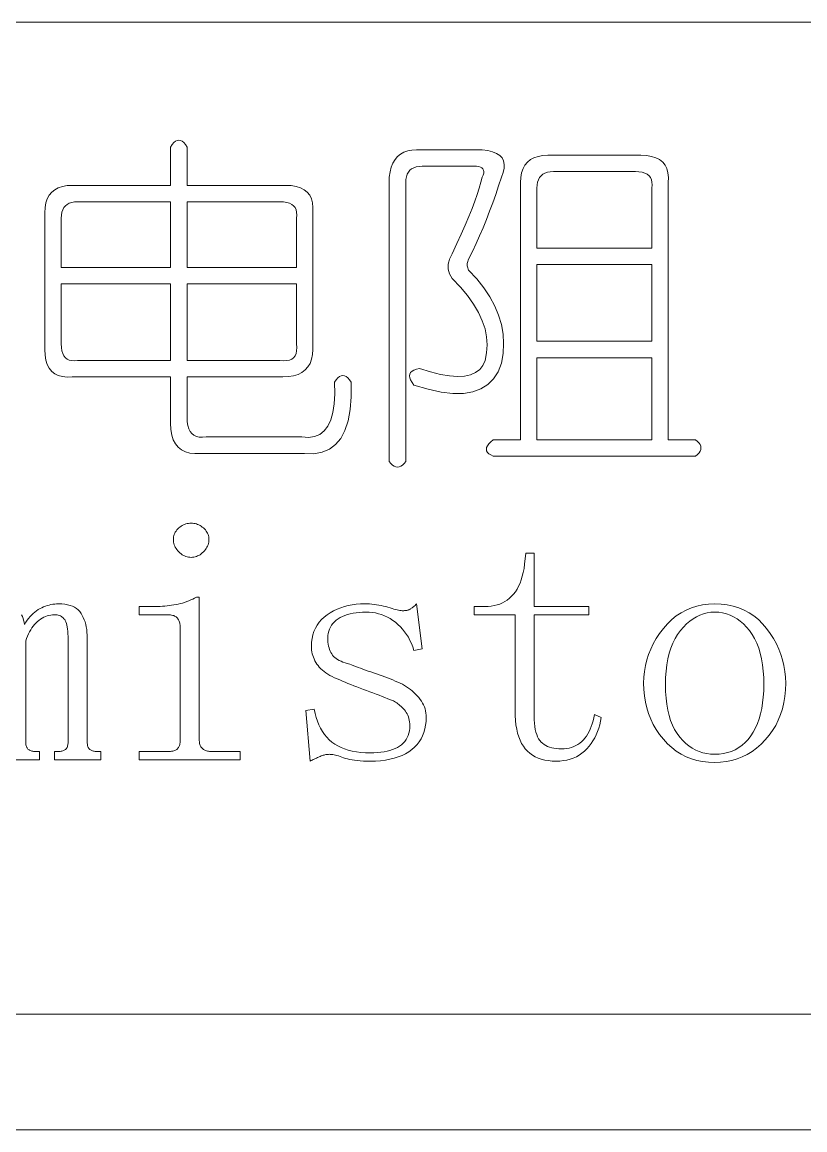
# Model space of a CAD drawing. Extents: x 1 to 297, y 1 to 210.
# Drawn here: x 257.53 to 261.79, y 28.88 to 34.9 of the extents above; entities that cross this region are included whole.
import ezdxf

# ---------------------------------------------------------------- set-up
doc = ezdxf.new("R2010")
doc.units = 0

msp = doc.modelspace()

# ---------------------------------------------------------------- linework, layer by layer
at = {"color": 7, "lineweight": 13}
for p, q in [((220.3005, 34.8983), (295.449, 34.8983)), ((220.3005, 29.5098), (295.449, 29.5098)), ((196.8717, 28.8821), (295.987, 28.8821))]:
    msp.add_line(p, q, dxfattribs=at)
for points in [[(258.4298, 34.22), (258.4298, 34.012), (258.9647, 34.012), (258.9956, 34.0106), (259.0229, 34.0061), (259.0467, 33.9987), (259.0669, 33.9883), (259.0836, 33.9749), (259.0966, 33.9586), (259.1061, 33.9392), (259.1121, 33.917), (259.1144, 33.8917), (259.1133, 33.8635), (259.1133, 33.1206), (259.1116, 33.0924), (259.1067, 33.0671), (259.0985, 33.0448), (259.0871, 33.0255), (259.0724, 33.0092), (259.0544, 32.9958), (259.0332, 32.9854), (259.0087, 32.978), (258.9809, 32.9735), (258.9498, 32.972), (258.4298, 32.972), (258.4298, 32.7492), (258.4309, 32.7268), (258.434, 32.707), (258.4392, 32.6899), (258.4465, 32.6755), (258.4558, 32.6638), (258.4673, 32.6547), (258.4808, 32.6483), (258.4964, 32.6446), (258.5141, 32.6436), (258.5338, 32.6452), (259.0538, 32.6452), (259.0904, 32.6428), (259.1228, 32.6476), (259.151, 32.6595), (259.175, 32.6785), (259.195, 32.7046), (259.2107, 32.7379), (259.2223, 32.7783), (259.2297, 32.8259), (259.233, 32.8805), (259.2321, 32.9423), (259.241, 32.9557), (259.2499, 32.9661), (259.2589, 32.9735), (259.2678, 32.978), (259.2767, 32.9795), (259.2856, 32.978), (259.2945, 32.9735), (259.3034, 32.9661), (259.3123, 32.9557), (259.3213, 32.9423), (259.3214, 32.8636), (259.3159, 32.7938), (259.3048, 32.7328), (259.288, 32.6808), (259.2655, 32.6378), (259.2375, 32.6036), (259.2037, 32.5783), (259.1644, 32.562), (259.1194, 32.5546), (259.0687, 32.556), (258.5041, 32.556), (258.4731, 32.555), (258.4453, 32.5578), (258.4208, 32.5645), (258.3995, 32.5751), (258.3815, 32.5895), (258.3668, 32.6077), (258.3554, 32.6299), (258.3472, 32.6559), (258.3423, 32.6857), (258.3407, 32.7195), (258.3407, 32.972), (257.8058, 32.972), (257.7776, 32.9709), (257.7523, 32.9732), (257.73, 32.9792), (257.7108, 32.9887), (257.6944, 33.0018), (257.681, 33.0184), (257.6706, 33.0386), (257.6632, 33.0624), (257.6588, 33.0897), (257.6573, 33.1206), (257.6573, 33.8635), (257.6588, 33.8917), (257.6632, 33.917), (257.6706, 33.9392), (257.681, 33.9586), (257.6944, 33.9749), (257.7108, 33.9883), (257.73, 33.9987), (257.7523, 34.0061), (257.7776, 34.0106), (257.8058, 34.012), (258.3407, 34.012), (258.3407, 34.22), (258.3496, 34.2334), (258.3585, 34.2438), (258.3674, 34.2512), (258.3763, 34.2557), (258.3853, 34.2572), (258.3942, 34.2557), (258.4031, 34.2512), (258.412, 34.2438), (258.4209, 34.2334)], [(259.6778, 34.2052), (260.0344, 34.2052), (260.0648, 34.201), (260.0909, 34.1945), (260.1124, 34.1856), (260.1295, 34.1743), (260.1421, 34.1606), (260.1503, 34.1446), (260.154, 34.1261), (260.1533, 34.1053), (260.1481, 34.0822), (260.1384, 34.0566), (260.1232, 34.0094), (260.1075, 33.9627), (260.0912, 33.9167), (260.0742, 33.8712), (260.0567, 33.8263), (260.0386, 33.7821), (260.0198, 33.7384), (260.0005, 33.6953), (259.9806, 33.6528), (259.9601, 33.6109), (259.9574, 33.605), (259.9554, 33.599), (259.9539, 33.5931), (259.953, 33.5871), (259.9527, 33.5812), (259.953, 33.5752), (259.9539, 33.5693), (259.9554, 33.5634), (259.9574, 33.5574), (259.9601, 33.5515), (260.0047, 33.5036), (260.0433, 33.4552), (260.076, 33.4062), (260.1028, 33.3565), (260.1235, 33.3063), (260.1384, 33.2555), (260.1473, 33.2041), (260.1503, 33.1521), (260.1473, 33.0995), (260.1384, 33.0463), (260.1203, 32.9997), (260.0956, 32.9608), (260.0644, 32.9296), (260.0267, 32.9061), (259.9824, 32.8903), (259.9316, 32.8823), (259.8742, 32.882), (259.8104, 32.8894), (259.7399, 32.9046), (259.663, 32.9275), (259.6526, 32.9417), (259.6451, 32.9548), (259.6407, 32.9667), (259.6392, 32.9774), (259.6407, 32.9869), (259.6451, 32.9952), (259.6526, 33.0024), (259.663, 33.0083), (259.6763, 33.0131), (259.6927, 33.0166), (259.7524, 32.9983), (259.8068, 32.9851), (259.8558, 32.9769), (259.8995, 32.9738), (259.9378, 32.9758), (259.9708, 32.9827), (259.9984, 32.9948), (260.0207, 33.0119), (260.0377, 33.034), (260.0493, 33.0612), (260.0582, 33.1031), (260.0611, 33.1456), (260.0582, 33.1887), (260.0493, 33.2323), (260.0344, 33.2766), (260.0136, 33.3215), (259.9868, 33.3669), (259.9542, 33.413), (259.9155, 33.4597), (259.871, 33.5069), (259.8629, 33.5189), (259.8567, 33.5313), (259.8523, 33.5439), (259.8496, 33.5568), (259.8487, 33.57), (259.8496, 33.5836), (259.8523, 33.5974), (259.8567, 33.6115), (259.8629, 33.6259), (259.871, 33.6406), (259.8967, 33.6956), (259.9203, 33.7476), (259.9418, 33.7966), (259.9613, 33.8427), (259.9787, 33.8858), (259.994, 33.9259), (260.0072, 33.963), (260.0183, 33.9972), (260.0274, 34.0284), (260.0344, 34.0566), (260.0393, 34.0679), (260.0421, 34.078), (260.0429, 34.0869), (260.0415, 34.0947), (260.0381, 34.1012), (260.0326, 34.1065), (260.025, 34.1107), (260.0154, 34.1137), (260.0036, 34.1155), (259.9898, 34.116), (259.7076, 34.116), (259.6906, 34.1152), (259.6754, 34.1125), (259.6621, 34.108), (259.6505, 34.1018), (259.6407, 34.0938), (259.6327, 34.084), (259.6264, 34.0724), (259.622, 34.059), (259.6193, 34.0438), (259.6184, 34.0269), (259.6184, 32.5115), (259.6095, 32.5008), (259.6006, 32.4925), (259.5916, 32.4865), (259.5827, 32.4829), (259.5738, 32.4818), (259.5649, 32.4829), (259.556, 32.4865), (259.5471, 32.4925), (259.5382, 32.5008), (259.5293, 32.5115), (259.5293, 34.0566), (259.5334, 34.0848), (259.5399, 34.1101), (259.5489, 34.1324), (259.5602, 34.1517), (259.5738, 34.168), (259.5899, 34.1814), (259.6083, 34.1918), (259.6291, 34.1992), (259.6523, 34.2037)], [(260.391, 34.1755), (260.8961, 34.1755), (260.927, 34.174), (260.9543, 34.1695), (260.9781, 34.1621), (260.9983, 34.1517), (261.015, 34.1383), (261.028, 34.122), (261.0376, 34.1027), (261.0435, 34.0804), (261.0459, 34.0551), (261.0447, 34.0269), (261.0447, 32.6303), (261.1933, 32.6303), (261.2039, 32.6214), (261.2123, 32.6125), (261.2182, 32.6036), (261.2218, 32.5947), (261.223, 32.5858), (261.2218, 32.5768), (261.2182, 32.5679), (261.2123, 32.559), (261.2039, 32.5501), (261.1933, 32.5412), (260.0938, 32.5412), (260.0804, 32.5474), (260.0701, 32.5543), (260.0626, 32.5617), (260.0582, 32.5697), (260.0567, 32.5783), (260.0582, 32.5875), (260.0626, 32.5973), (260.0701, 32.6077), (260.0804, 32.6187), (260.0938, 32.6303), (260.2424, 32.6303), (260.2424, 34.0269), (260.2439, 34.0551), (260.2484, 34.0804), (260.2558, 34.1027), (260.2662, 34.122), (260.2795, 34.1383), (260.2959, 34.1517), (260.3152, 34.1621), (260.3375, 34.1695), (260.3627, 34.174)], [(260.8664, 34.0863), (260.4207, 34.0863), (260.4037, 34.0854), (260.3886, 34.0828), (260.3752, 34.0783), (260.3636, 34.0721), (260.3538, 34.064), (260.3458, 34.0542), (260.3396, 34.0427), (260.3351, 34.0293), (260.3324, 34.0141), (260.3315, 33.9972), (260.3315, 33.6703), (260.9555, 33.6703), (260.9555, 33.9972), (260.9573, 34.0141), (260.9567, 34.0293), (260.9538, 34.0427), (260.9484, 34.0542), (260.9407, 34.064), (260.9306, 34.0721), (260.9181, 34.0783), (260.9033, 34.0828), (260.886, 34.0854)], [(258.3407, 33.9229), (257.8355, 33.9229), (257.8186, 33.922), (257.8034, 33.9193), (257.7901, 33.9149), (257.7785, 33.9086), (257.7687, 33.9006), (257.7607, 33.8908), (257.7544, 33.8792), (257.75, 33.8659), (257.7473, 33.8507), (257.7464, 33.8338), (257.7464, 33.5663), (258.3407, 33.5663)], [(258.935, 33.9229), (258.4298, 33.9229), (258.4298, 33.5663), (259.0241, 33.5663), (259.0241, 33.8338), (259.0259, 33.8507), (259.0253, 33.8659), (259.0223, 33.8792), (259.017, 33.8908), (259.0092, 33.9006), (258.9991, 33.9086), (258.9867, 33.9149), (258.9718, 33.9193), (258.9546, 33.922)], [(260.9555, 33.5812), (260.3315, 33.5812), (260.3315, 33.1652), (260.9555, 33.1652)], [(258.3407, 33.4772), (257.7464, 33.4772), (257.7464, 33.1503), (257.7473, 33.1307), (257.75, 33.1135), (257.7544, 33.0986), (257.7607, 33.0861), (257.7687, 33.076), (257.7785, 33.0683), (257.7901, 33.063), (257.8034, 33.06), (257.8186, 33.0594), (257.8355, 33.0612), (258.3407, 33.0612)], [(259.0241, 33.4772), (258.4298, 33.4772), (258.4298, 33.0612), (258.935, 33.0612), (258.9546, 33.0594), (258.9718, 33.06), (258.9867, 33.063), (258.9991, 33.0683), (259.0092, 33.076), (259.017, 33.0861), (259.0223, 33.0986), (259.0253, 33.1135), (259.0259, 33.1307), (259.0241, 33.1503)], [(260.9555, 33.076), (260.3315, 33.076), (260.3315, 32.6303), (260.9555, 32.6303)], [(258.4521, 32.1772), (258.4595, 32.1769), (258.4667, 32.1761), (258.4738, 32.1748), (258.4807, 32.173), (258.4874, 32.1707), (258.494, 32.1678), (258.5005, 32.1644), (258.5068, 32.1605), (258.513, 32.1561), (258.519, 32.1512), (258.5246, 32.1459), (258.5297, 32.1403), (258.5341, 32.1346), (258.538, 32.1286), (258.5413, 32.1224), (258.5439, 32.116), (258.546, 32.1093), (258.5475, 32.1025), (258.5484, 32.0954), (258.5487, 32.088), (258.5484, 32.0807), (258.5475, 32.0735), (258.546, 32.0664), (258.5439, 32.0595), (258.5413, 32.0528), (258.538, 32.0462), (258.5341, 32.0397), (258.5297, 32.0334), (258.5246, 32.0272), (258.519, 32.0212), (258.513, 32.0155), (258.5068, 32.0105), (258.5005, 32.006), (258.494, 32.0022), (258.4874, 31.9989), (258.4807, 31.9962), (258.4738, 31.9941), (258.4667, 31.9927), (258.4595, 31.9918), (258.4521, 31.9915), (258.4448, 31.9918), (258.4376, 31.9927), (258.4305, 31.9941), (258.4236, 31.9962), (258.4168, 31.9989), (258.4102, 32.0022), (258.4038, 32.006), (258.3975, 32.0105), (258.3913, 32.0155), (258.3853, 32.0212), (258.3796, 32.0272), (258.3746, 32.0334), (258.3701, 32.0397), (258.3662, 32.0462), (258.363, 32.0528), (258.3603, 32.0595), (258.3582, 32.0664), (258.3568, 32.0735), (258.3558, 32.0807), (258.3556, 32.088), (258.3558, 32.0954), (258.3568, 32.1025), (258.3582, 32.1093), (258.3603, 32.116), (258.363, 32.1224), (258.3662, 32.1286), (258.3701, 32.1346), (258.3746, 32.1403), (258.3796, 32.1459), (258.3853, 32.1512), (258.3913, 32.1561), (258.3975, 32.1605), (258.4038, 32.1644), (258.4102, 32.1678), (258.4168, 32.1707), (258.4236, 32.173), (258.4305, 32.1748), (258.4376, 32.1761), (258.4448, 32.1769)], [(260.3167, 31.1298), (260.3171, 31.1096), (260.3182, 31.0908), (260.32, 31.0734), (260.3226, 31.0573), (260.326, 31.0425), (260.3301, 31.029), (260.3349, 31.0169), (260.3405, 31.0061), (260.3468, 30.9967), (260.3539, 30.9886), (260.3616, 30.9816), (260.3702, 30.9752), (260.3795, 30.9697), (260.3895, 30.9648), (260.4003, 30.9608), (260.4118, 30.9574), (260.424, 30.9548), (260.437, 30.953), (260.4508, 30.9518), (260.4653, 30.9515), (260.4798, 30.952), (260.4938, 30.9534), (260.5072, 30.9558), (260.5199, 30.9592), (260.5321, 30.9635), (260.5437, 30.9689), (260.5547, 30.9751), (260.5651, 30.9824), (260.5749, 30.9906), (260.5841, 30.9998), (260.5927, 31.0098), (260.6008, 31.0207), (260.6082, 31.0324), (260.615, 31.0449), (260.6213, 31.0583), (260.6269, 31.0724), (260.632, 31.0874), (260.6364, 31.1032), (260.6403, 31.1198), (260.6436, 31.1372), (260.6807, 31.1223), (260.6772, 31.1019), (260.6728, 31.0822), (260.6674, 31.0633), (260.6611, 31.0451), (260.6538, 31.0276), (260.6455, 31.0109), (260.6362, 30.9949), (260.626, 30.9797), (260.6148, 30.9652), (260.6027, 30.9515), (260.5897, 30.9388), (260.5758, 30.9274), (260.5611, 30.9174), (260.5457, 30.9087), (260.5293, 30.9013), (260.5122, 30.8953), (260.4943, 30.8906), (260.4755, 30.8873), (260.4559, 30.8853), (260.4355, 30.8846), (260.4138, 30.8853), (260.3932, 30.8873), (260.3737, 30.8906), (260.3553, 30.8953), (260.338, 30.9013), (260.3219, 30.9087), (260.3069, 30.9174), (260.2929, 30.9274), (260.2801, 30.9388), (260.2684, 30.9515), (260.2578, 30.9656), (260.2484, 30.9812), (260.24, 30.9983), (260.2328, 31.0168), (260.2266, 31.0369), (260.2216, 31.0584), (260.2177, 31.0815), (260.2149, 31.106), (260.2133, 31.132), (260.2127, 31.1595), (260.2127, 31.6795), (259.9898, 31.6795), (259.9898, 31.724), (260.0493, 31.724), (260.0668, 31.7246), (260.0836, 31.7263), (260.0997, 31.7291), (260.1152, 31.733), (260.1301, 31.738), (260.1442, 31.7441), (260.1577, 31.7513), (260.1705, 31.7597), (260.1826, 31.7692), (260.1941, 31.7798), (260.2049, 31.7915), (260.2148, 31.8046), (260.2239, 31.8189), (260.2321, 31.8344), (260.2396, 31.8513), (260.2463, 31.8693), (260.2521, 31.8887), (260.2571, 31.9093), (260.2613, 31.9312), (260.2647, 31.9543), (260.2721, 32.0138), (260.3167, 32.0138), (260.3167, 31.724), (260.6138, 31.724), (260.6138, 31.6795), (260.3167, 31.6795)], [(258.3927, 31.6126), (258.3925, 31.6184), (258.3921, 31.6241), (258.3914, 31.6294), (258.3903, 31.6346), (258.389, 31.6395), (258.3874, 31.6443), (258.3854, 31.6488), (258.3832, 31.653), (258.3807, 31.6571), (258.3778, 31.6609), (258.3746, 31.6644), (258.371, 31.6676), (258.3669, 31.6704), (258.3624, 31.6728), (258.3574, 31.6748), (258.352, 31.6765), (258.3461, 31.6778), (258.3398, 31.6787), (258.333, 31.6793), (258.3258, 31.6795), (258.1698, 31.6795), (258.1698, 31.724), (258.2441, 31.724), (258.2574, 31.7242), (258.2706, 31.7245), (258.2836, 31.725), (258.2964, 31.7258), (258.3091, 31.7268), (258.3217, 31.7281), (258.3341, 31.7295), (258.3463, 31.7312), (258.3585, 31.7331), (258.3704, 31.7352), (258.3822, 31.7376), (258.3939, 31.7404), (258.4054, 31.7435), (258.4168, 31.7471), (258.428, 31.751), (258.4391, 31.7552), (258.45, 31.7599), (258.4608, 31.7649), (258.4714, 31.7703), (258.4818, 31.776), (258.4967, 31.776), (258.4967, 30.996), (258.4969, 30.9903), (258.4974, 30.9848), (258.4984, 30.9796), (258.4997, 30.9747), (258.5013, 30.97), (258.5034, 30.9657), (258.5058, 30.9617), (258.5086, 30.958), (258.5117, 30.9546), (258.5153, 30.9515), (258.5191, 30.9487), (258.5231, 30.9461), (258.5274, 30.9439), (258.5319, 30.942), (258.5366, 30.9403), (258.5416, 30.939), (258.5467, 30.938), (258.5521, 30.9372), (258.5577, 30.9368), (258.5635, 30.9366), (258.7195, 30.9366), (258.7195, 30.892), (258.1698, 30.892), (258.1698, 30.9366), (258.3258, 30.9366), (258.333, 30.9368), (258.3398, 30.9372), (258.3461, 30.938), (258.352, 30.939), (258.3574, 30.9403), (258.3624, 30.942), (258.3669, 30.9439), (258.371, 30.9461), (258.3746, 30.9487), (258.3778, 30.9515), (258.3807, 30.9546), (258.3832, 30.958), (258.3854, 30.9617), (258.3874, 30.9657), (258.389, 30.97), (258.3903, 30.9747), (258.3914, 30.9796), (258.3921, 30.9848), (258.3925, 30.9903), (258.3927, 30.996)], [(259.1058, 31.5086), (259.1067, 31.5304), (259.1093, 31.5511), (259.1135, 31.5708), (259.1195, 31.5894), (259.1272, 31.607), (259.1366, 31.6236), (259.1477, 31.6391), (259.1605, 31.6536), (259.175, 31.6671), (259.1913, 31.6795), (259.2087, 31.6908), (259.2268, 31.7009), (259.2455, 31.7098), (259.265, 31.7175), (259.2851, 31.724), (259.3058, 31.7294), (259.3272, 31.7336), (259.3493, 31.7365), (259.3721, 31.7383), (259.3955, 31.7389), (259.4088, 31.7387), (259.422, 31.7382), (259.435, 31.7372), (259.4478, 31.7359), (259.4605, 31.7343), (259.4731, 31.7322), (259.4855, 31.7298), (259.4978, 31.727), (259.5099, 31.7239), (259.5219, 31.7203), (259.5334, 31.7168), (259.5441, 31.7136), (259.5541, 31.7109), (259.5634, 31.7084), (259.572, 31.7064), (259.5798, 31.7047), (259.5869, 31.7034), (259.5931, 31.7025), (259.5987, 31.7019), (259.6035, 31.7018), (259.6079, 31.7018), (259.6122, 31.7021), (259.6162, 31.7024), (259.6202, 31.7029), (259.624, 31.7036), (259.6276, 31.7044), (259.6311, 31.7054), (259.6345, 31.7065), (259.6376, 31.7078), (259.6407, 31.7092), (259.6437, 31.7108), (259.6469, 31.7128), (259.6503, 31.715), (259.6538, 31.7175), (259.6574, 31.7203), (259.6612, 31.7235), (259.6651, 31.7269), (259.6692, 31.7306), (259.6735, 31.7346), (259.6778, 31.7389), (259.7076, 31.4938), (259.663, 31.4863), (259.6566, 31.5052), (259.6495, 31.5233), (259.6415, 31.5406), (259.6327, 31.5571), (259.623, 31.5727), (259.6126, 31.5875), (259.6013, 31.6015), (259.5893, 31.6147), (259.5764, 31.6271), (259.5627, 31.6386), (259.5484, 31.6492), (259.5337, 31.6587), (259.5187, 31.667), (259.5033, 31.6743), (259.4875, 31.6804), (259.4713, 31.6854), (259.4548, 31.6893), (259.4379, 31.6921), (259.4206, 31.6938), (259.403, 31.6943), (259.3841, 31.694), (259.366, 31.6928), (259.3487, 31.691), (259.3323, 31.6884), (259.3166, 31.685), (259.3018, 31.681), (259.2878, 31.6761), (259.2746, 31.6706), (259.2622, 31.6642), (259.2507, 31.6572), (259.2401, 31.6495), (259.2307, 31.6411), (259.2223, 31.6322), (259.215, 31.6227), (259.2089, 31.6126), (259.2039, 31.6019), (259.2, 31.5906), (259.1972, 31.5787), (259.1955, 31.5663), (259.195, 31.5532), (259.1953, 31.5416), (259.196, 31.5305), (259.1973, 31.5199), (259.1991, 31.5098), (259.2015, 31.5003), (259.2043, 31.4912), (259.2077, 31.4827), (259.2116, 31.4747), (259.216, 31.4673), (259.221, 31.4603), (259.2266, 31.4538), (259.233, 31.4477), (259.2403, 31.4419), (259.2483, 31.4366), (259.2572, 31.4315), (259.2669, 31.4269), (259.2774, 31.4226), (259.2887, 31.4187), (259.3009, 31.4152), (259.3138, 31.412), (259.3245, 31.4076), (259.3357, 31.403), (259.3474, 31.3983), (259.3596, 31.3936), (259.3723, 31.3888), (259.3856, 31.384), (259.3994, 31.379), (259.4137, 31.374), (259.4285, 31.3689), (259.4438, 31.3638), (259.4593, 31.3585), (259.4746, 31.3532), (259.4896, 31.3478), (259.5045, 31.3424), (259.519, 31.3368), (259.5334, 31.3312), (259.5476, 31.3255), (259.5615, 31.3198), (259.5752, 31.314), (259.5887, 31.308), (259.6004, 31.3019), (259.6117, 31.2954), (259.6227, 31.2885), (259.6333, 31.2813), (259.6435, 31.2737), (259.6533, 31.2657), (259.6628, 31.2573), (259.6719, 31.2486), (259.6806, 31.2395), (259.689, 31.23), (259.6967, 31.2203), (259.7037, 31.2103), (259.7098, 31.2001), (259.7151, 31.1896), (259.7196, 31.179), (259.7233, 31.1681), (259.7262, 31.157), (259.7282, 31.1457), (259.7294, 31.1341), (259.7298, 31.1223), (259.7291, 31.1005), (259.7267, 31.0797), (259.7228, 31.0598), (259.7173, 31.0409), (259.7103, 31.023), (259.7018, 31.006), (259.6916, 30.99), (259.6799, 30.9749), (259.6667, 30.9609), (259.6518, 30.9478), (259.6355, 30.9358), (259.6178, 30.925), (259.5987, 30.9156), (259.5782, 30.9073), (259.5562, 30.9004), (259.5328, 30.8947), (259.5081, 30.8903), (259.4819, 30.8871), (259.4543, 30.8852), (259.4253, 30.8846), (259.4064, 30.8848), (259.3886, 30.8854), (259.3717, 30.8863), (259.3557, 30.8876), (259.3408, 30.8893), (259.3268, 30.8913), (259.3137, 30.8937), (259.3017, 30.8965), (259.2906, 30.8997), (259.2804, 30.9032), (259.2709, 30.9067), (259.2618, 30.9099), (259.2531, 30.9127), (259.2448, 30.9151), (259.2368, 30.9171), (259.2292, 30.9188), (259.2219, 30.9201), (259.215, 30.921), (259.2085, 30.9216), (259.2024, 30.9218), (259.1979, 30.9216), (259.1934, 30.9213), (259.1887, 30.9208), (259.184, 30.92), (259.1792, 30.919), (259.1743, 30.9177), (259.1694, 30.9163), (259.1644, 30.9146), (259.1593, 30.9127), (259.1541, 30.9106), (259.1489, 30.9084), (259.1436, 30.906), (259.1382, 30.9036), (259.1327, 30.9011), (259.1272, 30.8985), (259.1216, 30.8959), (259.1159, 30.8932), (259.1101, 30.8904), (259.1043, 30.8876), (259.0984, 30.8846), (259.0761, 31.1595), (259.1207, 31.1669), (259.1257, 31.1437), (259.1317, 31.1217), (259.1387, 31.1009), (259.1469, 31.0813), (259.156, 31.0629), (259.1662, 31.0457), (259.1774, 31.0296), (259.1896, 31.0148), (259.2029, 31.0011), (259.2173, 30.9886), (259.2327, 30.9773), (259.2494, 30.9672), (259.2672, 30.9583), (259.2862, 30.9506), (259.3064, 30.944), (259.3278, 30.9387), (259.3504, 30.9345), (259.3741, 30.9316), (259.3991, 30.9298), (259.4253, 30.9292), (259.4456, 30.9296), (259.4649, 30.9307), (259.4833, 30.9325), (259.5007, 30.9351), (259.5172, 30.9385), (259.5327, 30.9426), (259.5472, 30.9474), (259.5608, 30.953), (259.5734, 30.9593), (259.585, 30.9663), (259.5956, 30.9741), (259.605, 30.9827), (259.6134, 30.992), (259.6206, 31.002), (259.6268, 31.0128), (259.6318, 31.0243), (259.6357, 31.0365), (259.6385, 31.0495), (259.6401, 31.0633), (259.6407, 31.0778), (259.6404, 31.088), (259.6395, 31.0978), (259.638, 31.1073), (259.6359, 31.1164), (259.6333, 31.1251), (259.63, 31.1335), (259.6261, 31.1415), (259.6217, 31.1491), (259.6166, 31.1563), (259.611, 31.1632), (259.605, 31.1697), (259.5991, 31.1758), (259.5931, 31.1816), (259.5872, 31.187), (259.5813, 31.192), (259.5753, 31.1966), (259.5694, 31.2009), (259.5634, 31.2048), (259.5575, 31.2083), (259.5515, 31.2115), (259.5366, 31.2175), (259.5212, 31.2235), (259.5056, 31.2296), (259.4897, 31.2358), (259.4735, 31.2421), (259.4571, 31.2485), (259.4403, 31.2549), (259.4232, 31.2614), (259.4058, 31.268), (259.3881, 31.2746), (259.3705, 31.2813), (259.3534, 31.2878), (259.3366, 31.2943), (259.3204, 31.3008), (259.3046, 31.3071), (259.2892, 31.3134), (259.2742, 31.3196), (259.2598, 31.3257), (259.2457, 31.3318), (259.2321, 31.3378), (259.2191, 31.3439), (259.2069, 31.3502), (259.1953, 31.3569), (259.1846, 31.3639), (259.1746, 31.3712), (259.1653, 31.3788), (259.1567, 31.3866), (259.1489, 31.3948), (259.1419, 31.4033), (259.1356, 31.412), (259.1299, 31.421), (259.1248, 31.4302), (259.1204, 31.4395), (259.1165, 31.4489), (259.1133, 31.4585), (259.1106, 31.4682), (259.1085, 31.4781), (259.107, 31.4881), (259.1061, 31.4983)], [(261.6836, 31.308), (261.6824, 31.2715), (261.6791, 31.2363), (261.6735, 31.2023), (261.6657, 31.1696), (261.6557, 31.1381), (261.6434, 31.1079), (261.629, 31.079), (261.6122, 31.0513), (261.5933, 31.0249), (261.5721, 30.9998), (261.5493, 30.9765), (261.5255, 30.9556), (261.5006, 30.9372), (261.4747, 30.9213), (261.4477, 30.9078), (261.4197, 30.8968), (261.3907, 30.8882), (261.3606, 30.8821), (261.3294, 30.8784), (261.2973, 30.8772), (261.2637, 30.8785), (261.2314, 30.8822), (261.2004, 30.8886), (261.1707, 30.8974), (261.1422, 30.9088), (261.115, 30.9227), (261.089, 30.9391), (261.0643, 30.958), (261.0409, 30.9795), (261.0187, 31.0035), (260.9982, 31.0293), (260.9799, 31.0561), (260.9637, 31.0839), (260.9498, 31.1128), (260.9379, 31.1428), (260.9282, 31.1737), (260.9207, 31.2058), (260.9153, 31.2388), (260.912, 31.2729), (260.911, 31.308), (260.912, 31.3404), (260.9153, 31.3722), (260.9207, 31.4034), (260.9282, 31.434), (260.9379, 31.464), (260.9498, 31.4935), (260.9637, 31.5223), (260.9799, 31.5505), (260.9982, 31.5781), (261.0187, 31.6052), (261.0409, 31.6306), (261.0643, 31.6533), (261.089, 31.6734), (261.115, 31.6908), (261.1422, 31.7055), (261.1707, 31.7175), (261.2004, 31.7269), (261.2314, 31.7336), (261.2637, 31.7376), (261.2973, 31.7389), (261.3322, 31.7376), (261.3656, 31.7336), (261.3976, 31.7269), (261.428, 31.7175), (261.457, 31.7055), (261.4845, 31.6908), (261.5105, 31.6734), (261.535, 31.6533), (261.558, 31.6306), (261.5796, 31.6052), (261.5993, 31.5781), (261.617, 31.5505), (261.6326, 31.5223), (261.6461, 31.4935), (261.6576, 31.464), (261.6669, 31.434), (261.6742, 31.4034), (261.6794, 31.3722), (261.6825, 31.3404)], [(261.0298, 31.3006), (261.0306, 31.263), (261.033, 31.2274), (261.0369, 31.1938), (261.0423, 31.1621), (261.0493, 31.1325), (261.0579, 31.1049), (261.0681, 31.0794), (261.0798, 31.0558), (261.093, 31.0342), (261.1078, 31.0146), (261.1238, 30.997), (261.1404, 30.9812), (261.1577, 30.9673), (261.1756, 30.9552), (261.1942, 30.945), (261.2135, 30.9366), (261.2334, 30.9301), (261.254, 30.9255), (261.2753, 30.9227), (261.2973, 30.9218), (261.322, 30.9228), (261.3456, 30.9258), (261.368, 30.9308), (261.3894, 30.9378), (261.4096, 30.9468), (261.4287, 30.9579), (261.4468, 30.9709), (261.4637, 30.9859), (261.4795, 31.003), (261.4941, 31.022), (261.5075, 31.0429), (261.5195, 31.0653), (261.5301, 31.0892), (261.5393, 31.1148), (261.5471, 31.1418), (261.5534, 31.1705), (261.5583, 31.2007), (261.5619, 31.2324), (261.564, 31.2657), (261.5647, 31.3006), (261.5639, 31.3383), (261.5616, 31.3742), (261.5577, 31.4081), (261.5522, 31.4403), (261.5452, 31.4705), (261.5366, 31.499), (261.5265, 31.5255), (261.5148, 31.5502), (261.5015, 31.5731), (261.4867, 31.594), (261.4708, 31.6131), (261.4542, 31.6301), (261.4369, 31.6452), (261.4189, 31.6582), (261.4003, 31.6693), (261.3811, 31.6783), (261.3611, 31.6853), (261.3405, 31.6903), (261.3192, 31.6933), (261.2973, 31.6943), (261.2767, 31.6933), (261.2566, 31.6903), (261.2369, 31.6853), (261.2176, 31.6783), (261.1989, 31.6693), (261.1805, 31.6582), (261.1626, 31.6452), (261.1451, 31.6301), (261.1281, 31.6131), (261.1115, 31.594), (261.096, 31.5731), (261.0821, 31.5502), (261.0699, 31.5255), (261.0593, 31.499), (261.0503, 31.4705), (261.0429, 31.4403), (261.0372, 31.4081), (261.0331, 31.3742), (261.0306, 31.3383)]]:
    msp.add_lwpolyline(points, close=True, dxfattribs=at)
msp.add_lwpolyline([(257.531, 31.6785), (257.5352, 31.6697), (257.5387, 31.6601), (257.5417, 31.6499), (257.5441, 31.639), (257.5458, 31.6275), (257.5534, 31.639), (257.5611, 31.6499), (257.5691, 31.6601), (257.5773, 31.6697), (257.5858, 31.6785), (257.5944, 31.6868), (257.6033, 31.6943), (257.6124, 31.7012), (257.6217, 31.7074), (257.6313, 31.7129), (257.641, 31.7178), (257.6507, 31.7223), (257.6606, 31.7262), (257.6705, 31.7295), (257.6805, 31.7324), (257.6906, 31.7347), (257.7007, 31.7366), (257.7109, 31.7379), (257.7212, 31.7386), (257.7316, 31.7389), (257.7488, 31.7384), (257.765, 31.7368), (257.78, 31.7342), (257.7939, 31.7306), (257.8068, 31.7259), (257.8185, 31.7202), (257.829, 31.7134), (257.8385, 31.7056), (257.8469, 31.6968), (257.8541, 31.6869), (257.8605, 31.6762), (257.8661, 31.6649), (257.8712, 31.653), (257.8755, 31.6405), (257.8792, 31.6275), (257.8822, 31.6138), (257.8846, 31.5995), (257.8862, 31.5847), (257.8872, 31.5692), (257.8875, 31.5532), (257.8875, 30.9886), (257.8877, 30.9829), (257.8882, 30.9775), (257.8889, 30.9725), (257.8899, 30.9678), (257.8913, 30.9635), (257.8929, 30.9596), (257.8948, 30.9561), (257.8971, 30.953), (257.8996, 30.9502), (257.9024, 30.9478), (257.9055, 30.9456), (257.9089, 30.9437), (257.9127, 30.9421), (257.9167, 30.9406), (257.921, 30.9394), (257.9256, 30.9384), (257.9305, 30.9376), (257.9357, 30.9371), (257.9412, 30.9367), (257.947, 30.9366), (257.9619, 30.9366), (257.9619, 30.892), (257.7093, 30.892), (257.7093, 30.9366), (257.7241, 30.9366), (257.7299, 30.9367), (257.7354, 30.9371), (257.7406, 30.9376), (257.7455, 30.9384), (257.7501, 30.9394), (257.7544, 30.9406), (257.7585, 30.9421), (257.7621, 30.9437), (257.7656, 30.9456), (257.7687, 30.9478), (257.7715, 30.9502), (257.774, 30.953), (257.7763, 30.9561), (257.7782, 30.9596), (257.7798, 30.9635), (257.7812, 30.9678), (257.7822, 30.9725), (257.783, 30.9775), (257.7834, 30.9829), (257.7835, 30.9886), (257.7835, 31.5458), (257.7834, 31.5615), (257.7828, 31.5762), (257.7819, 31.5898), (257.7806, 31.6022), (257.7789, 31.6135), (257.7769, 31.6238), (257.7744, 31.6329), (257.7717, 31.6408), (257.7685, 31.6477), (257.765, 31.6535), (257.7611, 31.6584), (257.7568, 31.6628), (257.7522, 31.6667), (257.7472, 31.6701), (257.7418, 31.673), (257.736, 31.6753), (257.7299, 31.6771), (257.7234, 31.6784), (257.7165, 31.6792), (257.7093, 31.6795), (257.699, 31.6791), (257.6889, 31.678), (257.6791, 31.6761), (257.6695, 31.6735), (257.6601, 31.6702), (257.6509, 31.6661), (257.6419, 31.6613), (257.6332, 31.6557), (257.6247, 31.6494), (257.6164, 31.6423), (257.6084, 31.6346), (257.6008, 31.6263), (257.5936, 31.6174), (257.5867, 31.6079), (257.5802, 31.5978), (257.5741, 31.5871), (257.5683, 31.5758), (257.5629, 31.5639), (257.5579, 31.5514), (257.5533, 31.5383), (257.5533, 30.9886), (257.5534, 30.9829), (257.5539, 30.9775), (257.5546, 30.9725), (257.5556, 30.9678), (257.557, 30.9635), (257.5586, 30.9596), (257.5605, 30.9561), (257.5628, 30.953), (257.5653, 30.9502), (257.5681, 30.9478), (257.5713, 30.9456), (257.5746, 30.9437), (257.5784, 30.9421), (257.5824, 30.9406), (257.5867, 30.9394), (257.5913, 30.9384), (257.5962, 30.9376), (257.6014, 30.9371), (257.6069, 30.9367), (257.6127, 30.9366), (257.6276, 30.9366), (257.6276, 30.892), (257.375, 30.892)], dxfattribs=at)

doc.saveas('drawing.dxf')
